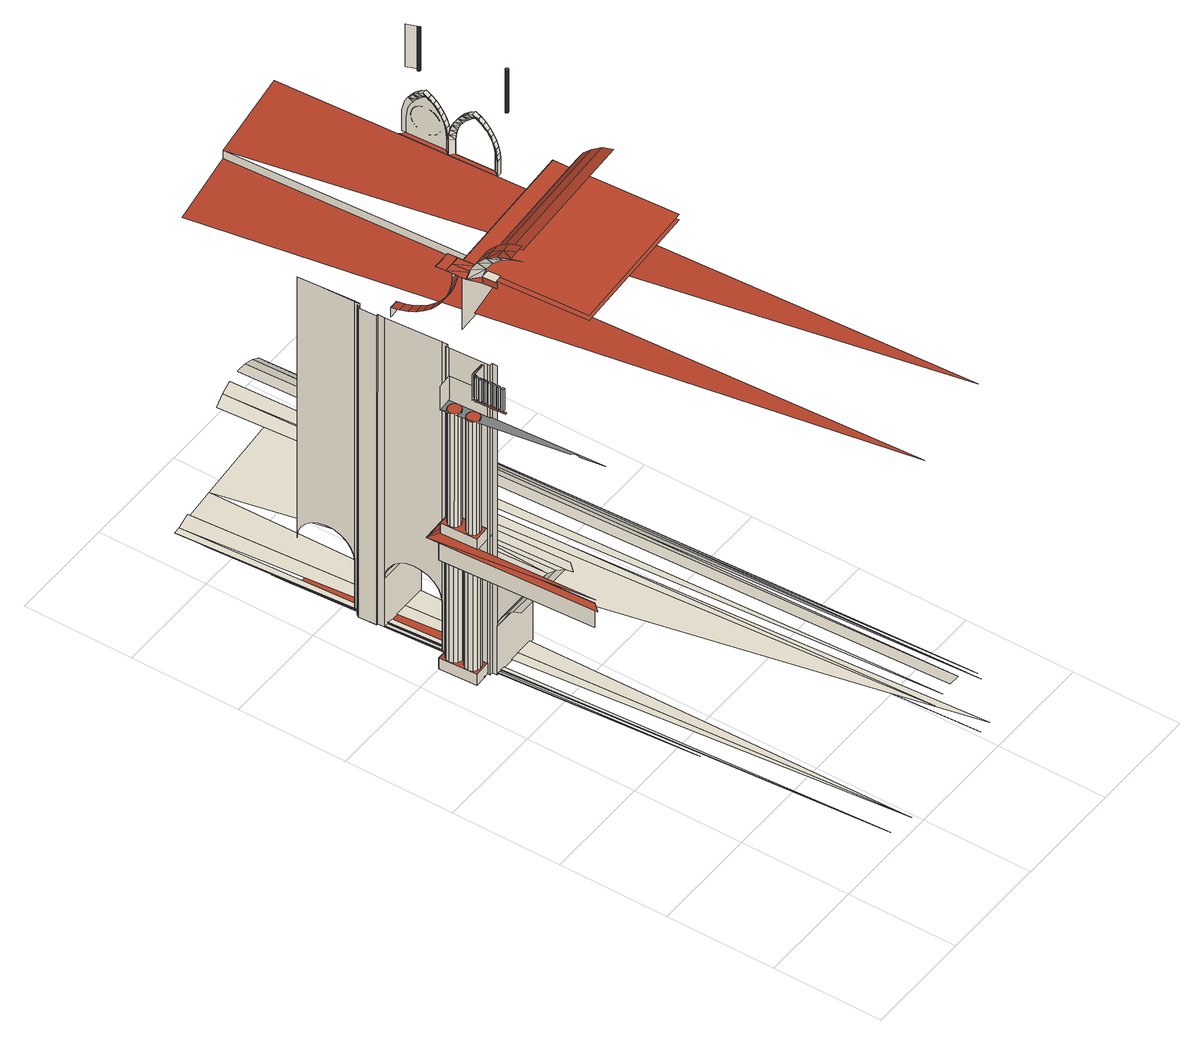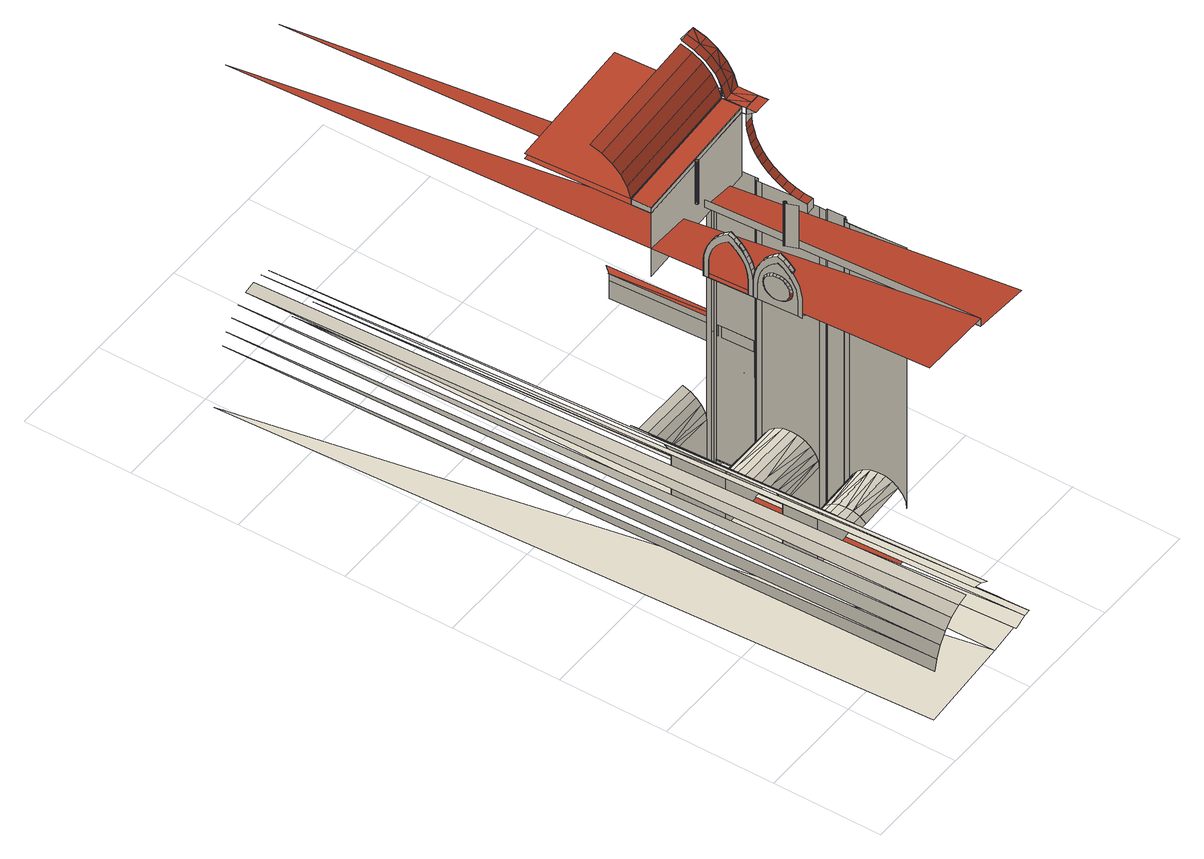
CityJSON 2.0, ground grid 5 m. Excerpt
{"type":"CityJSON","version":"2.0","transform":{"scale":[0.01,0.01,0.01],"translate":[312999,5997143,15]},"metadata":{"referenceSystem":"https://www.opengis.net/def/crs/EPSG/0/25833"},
"CityObjects":{
"building1":{"type":"Building","geometry":[{"type":"MultiSurface","lod":"0","boundaries":[[[0,1,2,3,4]],[[5,6,7,8,9]],[[10,2,1,11,12,13,14]],[[15,16,17,18]],[[19,20,21,22]],[[16,23,24,17]],[[25,26,27,28]],[[16,15,29,23]],[[24,30,18,17]],[[31,19,22,32]],[[29,15,18,30]],[[33,31,32,34]],[[26,35,36,27]],[[37,33,34,38]],[[26,25,39,35]],[[27,36,40,28]],[[30,24,23,29]],[[39,25,28,40]],[[41,42,43,44,41,45,46,47,48,45]],[[49,37,38,50]],[[47,51,52,48]],[[53,49,50,54]],[[47,46,55,51]],[[48,52,56,45]],[[36,35,39,40]],[[55,46,45,56]],[[57,53,54,58]],[[44,59,60,41]],[[61,62,63,64]],[[5,65,3,4,66,67]],[[44,43,68,59]],[[41,60,69,42]],[[58,70,71,57]],[[52,51,55,56]],[[68,43,42,69]],[[72,71,70,73]],[[74,64,63]],[[64,75,76,61]],[[14,13,77]],[[78,79,80,81]],[[82,72,73,83]],[[61,76,84,62]],[[69,60,59,68]],[[74,63,62,84]],[[64,74,75]],[[85,82,83,86]],[[87,81,80]],[[81,88,89,78]],[[90,91,92,93]],[[78,89,94,79]],[[95,85,86,96]],[[84,76,75,74]],[[87,80,79,94]],[[81,87,88]],[[97,95,96,98]],[[93,99,90]],[[90,99,100,91]],[[101,102,103,104]],[[91,100,105,92]],[[106,97,98,107]],[[94,89,88,87]],[[105,108,93,92]],[[99,93,108]],[[109,101,104,110]],[[103,111,112,110,104]],[[102,113,114,111,103]],[[115,116,117,118]],[[119,115,118,120]],[[121,122,108,105]],[[123,124,125]],[[126,119,120,127]],[[128,129,127,120,118,117]],[[116,130,131,128,117]],[[132,133,134,135,136]],[[105,137,138,121]],[[139,140,108,122]],[[138,139,122,121]],[[141,142,112]],[[143,109,110,112,142,144]],[[145,146,147,148,9]],[[140,139,138,137]],[[113,149,150,114]],[[150,151,142,112,111,114]],[[152,153,154,155,156]],[[157,152,156,158]],[[159,126,127,129,160]],[[156,155,161]],[[13,12,77]],[[156,161,162,158]],[[12,162,158,156,13]],[[130,163,164,131]],[[165,166,124,123]],[[151,167,168,111,114,150]],[[107,169,170,165,108,140,137,105]],[[171,141,155,154,172]],[[173,157,158,162,174]],[[175,176,177]],[[153,178,172,154]],[[125,124,166,179,180,123]],[[146,181,182,147]],[[183,184,185,186]],[[187,188,189,190,191]],[[192,187,191,193]],[[184,194,195,185]],[[196,197,198,133,132]],[[191,199,200,193]],[[201,192,193,200]],[[202,203,204,205,206,207,208,128,131,164,209,210,211,212,213,214,215,160,129,190,189,216,217,218,219,220,221,222,223,224,225,200,199]],[[188,226,216,189]],[[227,186,185,195]],[[228,194,184,183]],[[229,143,144,230]],[[228,183,186,227]],[[231,232,233,149,113,102,101,109,143,229,234,235]],[[172,171,236,237,161,155,154]],[[149,233,238,151,150]],[[239,159,160,215]],[[115,119,126,159,239,240,241,242,243,244,245,163,130,116]],[[246,173,174,247]],[[178,248,249,171,172]],[[163,245,209,164]],[[194,228,227,195]],[[250,251,252]],[[251,253,252]],[[254,201,200,225]],[[129,128,131,164,209,210,211,212,213,214,215,160]],[[226,255,217,216]],[[198,256,134,133]],[[251,250,257]],[[165,170,166]],[[258,5,9]],[[5,67,1]],[[259,260,261,262]],[[263,264,265,266,267,230,144,142,151,238]],[[253,268,252]],[[269,252,268]],[[270,148,147,182,271]],[[272,265,266,267,230,144,142,141,171,249,273,274]],[[234,229,230,267]],[[240,239,215,214]],[[253,251,275]],[[237,276,277,278,279,247,174,162,161]],[[260,280,281,261]],[[245,244,210,209]],[[233,232,263,238]],[[282,262,261,281]],[[280,260,259,283]],[[264,167,151,238,263]],[[283,259,262,282]],[[284,246,247,279]],[[285,286,287,288,248,178,153,152,157,173,246,284,289,290]],[[191,190,189,216,217,218,219,220,221,222,223,224,225,200,193]],[[248,288,273,249]],[[291,254,225,224]],[[280,283,282,281]],[[187,192,201,254,291,292,293,294,295,296,297,255,226,188]],[[255,297,218,217]],[[252,269,250]],[[66,298,1,0,4]],[[11,1,298,299,12]],[[237,236,276]],[[300,301,302,303,198,197,196,304,305,306]],[[299,307,277,278,279,247,174,162,12]],[[308,268,309]],[[310,145,9,148,270]],[[311,271,182,181]],[[241,240,214,213]],[[244,243,211,210]],[[312,177,176]],[[306,313,314,300]],[[301,300,314,315]],[[235,234,267,266]],[[268,316,309]],[[274,272,317,236,171,249,273]],[[135,318,319,136]],[[232,231,320,264,263]],[[321,66,4,322]],[[243,242,212,211]],[[323,313,306,305,304,324,325]],[[242,241,213,212]],[[326,327,328]],[[329,330,202,199]],[[268,253,331]],[[231,235,266,265,320]],[[265,264,320]],[[332,309,333]],[[269,268,308]],[[334,335,315,314,313,323,325,324,336]],[[316,333,309]],[[289,284,279,278]],[[292,291,224,223]],[[297,296,219,218]],[[288,287,274,273]],[[337,332,333]],[[135,134,256,338,318]],[[339,177,312]],[[236,317,340,276]],[[316,268,331]],[[341,339,312]],[[342,299,343,167,264,320,265,272,344,345]],[[308,309,332]],[[333,346,337]],[[5,258,347,67]],[[1,67,298]],[[338,197,198,256]],[[276,340,348,349,277]],[[311,310,270,271]],[[293,292,223,222]],[[296,295,220,219]],[[330,300,306,305,311,271,270,310,321,347,202]],[[290,289,278,277,349]],[[287,286,344,272,274]],[[332,337,350]],[[344,317,272]],[[295,294,221,220]],[[294,293,222,221]],[[337,351,350]],[[337,346,352]],[[353,354,351,337]],[[355,340,317,344]],[[333,316,356]],[[253,275,357,358]],[[359,338,197]],[[355,348,340]],[[348,307,277,349]],[[286,285,355,344]],[[285,290,349,348,355]],[[351,360,361,362,363,350]],[[345,307,348,355,344]],[[350,337,346]],[[353,337,350]],[[346,333,356]],[[299,256,198,303,302,364,330,202,347,321,66,298]],[[365,341,312]],[[353,346,337]],[[345,342,307]],[[366,327,326]],[[367,353,337,352]],[[342,299,307]],[[350,354,351]],[[368,351,354]],[[369,341,365]],[[331,253,358,370]],[[319,359,338,318]],[[350,353,354]],[[368,354,353]],[[318,338,256,299,298,66,321,347,202,330,364,371,372]],[[373,327,366]],[[67,347,321,66]],[[374,375,376]],[[298,67,66]],[[377,367,352]],[[353,350,346]],[[378,379,362,363,350]],[[352,346,380]],[[316,331,370,381]],[[372,371,382,383]],[[384,385,336,324,304,196,132,136,319,318,372,383,386]],[[380,352,367]],[[356,316,381,387]],[[383,382,388,389,386]],[[390,367,377]],[[346,356,387,391]],[[391,380,346]],[[380,392,393,390,377,352]],[[394,395,396]],[[334,394,396]],[[397,398,391]],[[399,367,400,401]],[[402,399,401,403]],[[404,402,403,405]],[[393,367,390]],[[406,404,405,407]],[[408,409,410,411]],[[380,392,412,400,367]],[[389,388,413,414,415,416,417,418,419,420,421,422,423,424,425]],[[380,391,426,427,392]],[[428,406,407,429]],[[430,375,374]],[[367,393,400]],[[431,428,429,432]],[[427,426,392]],[[433,431,432,434]],[[411,410,400,412]],[[435,328,436]],[[437,375,430]],[[438,433,434,439]],[[440,410,411]],[[400,393,392,412]],[[328,435,326]],[[441,438,439,442]],[[443,375,437]],[[444,334,336,385]],[[445,441,442,446]],[[447,448,449]],[[414,413,448,450,451]],[[440,452,410]],[[448,447,450]],[[453,375,443]],[[454,445,446,455]],[[456,457,435]],[[458,459,447,449]],[[460,461,462,463,464]],[[465,454,455,466]],[[467,389,425]],[[326,435,457]],[[424,467,425]],[[468,469,470,395,471]],[[423,472,424]],[[473,474,459,458]],[[475,452,440]],[[466,476,477,478,465]],[[479,480,474,473]],[[478,477,481,482,483,484]],[[464,463,462,470,469,468]],[[421,485,422]],[[480,479,486,487,488]],[[481,477,476]],[[475,489,452]],[[488,487,490,491,492]],[[493,394,334,444]],[[389,494,384,386]],[[471,395,394,493]],[[495,486,487,490]],[[496,419,418]],[[497,489,475]],[[417,496,418]],[[498,499,451,450,447,459,474,480,488,492]],[[416,500,417]],[[415,501,416]],[[502,503,453]],[[504,415,414]],[[491,490,495,505,506,507,508,509,510,511,512,513,514,515,516,517]],[[384,499,451,386]],[[518,519,376]],[[497,520,489]],[[521,376,519]],[[522,503,502]],[[523,494,389,467]],[[504,414,451,499]],[[524,525,398]],[[526,527,423,422,485,528]],[[529,520,497]],[[517,530,491]],[[531,532,421,420,533]],[[516,534,517]],[[515,535,516]],[[523,467,424,472,536]],[[533,420,419,537,538]],[[539,515,514]],[[494,444,385,384]],[[536,472,423,527,526]],[[409,540,541,542,520,489,452,410]],[[513,539,514]],[[493,536,471]],[[523,493,444,494]],[[543,544,522]],[[545,513,512]],[[546,415,504]],[[547,512,511]],[[536,493,523]],[[492,491,530,498]],[[526,468,471,536]],[[528,485,421,532,531]],[[468,528,464]],[[510,547,511]],[[509,548,510]],[[408,411,440,475,497,529,549,550]],[[551,501,415,546]],[[411,552,553,549,529,497,475,440]],[[538,537,419,496,554]],[[464,528,531,460]],[[528,468,526]],[[554,496,417,500,555]],[[555,500,416,501,551]],[[498,556,557,492]],[[530,517,534]],[[460,531,533,558,559,560]],[[534,516,535]],[[561,562,563,564]],[[565,410,452,489,520,542,566]],[[535,515,567]],[[515,539,567]],[[539,513,568]],[[513,545,568]],[[512,547,545]],[[569,570,571,572]],[[547,510,548]],[[548,509,573]],[[574,569,572,575]],[[530,504,499,498]],[[576,546,504,530]],[[577,574,575,578]],[[579,551,546,576]],[[580,577,578,581]],[[398,580,581,582]],[[534,576,530]],[[583,555,551,579]],[[525,408,550,584]],[[579,576,534,535]],[[585,525,584,586]],[[587,554,555,583]],[[583,579,535,567]],[[525,588,589,584,524]],[[552,585,586,553]],[[590,538,554,587]],[[587,583,567,539]],[[549,520,529]],[[591,533,538,590]],[[592,593,594]],[[590,587,539,568]],[[558,533,591,595]],[[591,590,568,545]],[[596,591,545,547]],[[597,596,547,548]],[[598,597,548,573]],[[599,594,600]],[[584,525,524]],[[408,525,524,584,550]],[[564,563,601,602]],[[603,604,605,606,607]],[[582,584,524,398]],[[549,542,520]],[[607,606,608]],[[609,610,543]],[[602,611,612,613]],[[614,608,615]],[[616,615,617]],[[549,553,586,584,550]],[[618,617,619]],[[620,621,622]],[[623,619,624]],[[625,626,627,628,629]],[[626,630,631,627]],[[632,625,629,633]],[[634,628,635]],[[630,636,634,635,631]],[[637,632,633,638]],[[636,639,640,634]],[[641,637,638,642]],[[639,643,644,640]],[[645,641,642,646]],[[643,647,648,644]],[[649,645,646,650]],[[647,651,652,648]],[[653,654,655,656,657,658,659,651,647,643,639,636,630,626,625,632,637,641,645,649,660,661,662,663]],[[629,628,634,640,644,648,652,664,665,666,667,668,669,670,671,672,673,674,650,646,642,638,633]],[[660,649,650,674]],[[651,659,664,652]],[[661,660,674,673]],[[659,658,665,664]],[[658,657,666,665]],[[675,676,677,678]],[[679,680,675]],[[681,682,679]],[[675,679,683,678]],[[675,684,685,676]],[[679,681,686,683]],[[677,685,676]],[[687,688,681]],[[681,687,689,686]],[[690,691,687]],[[687,690,692,689]],[[675,680,684]],[[679,682,680]],[[693,694,690]],[[681,695,682]],[[681,688,695]],[[690,693,696,692]],[[690,693,697,692]],[[687,691,688]],[[698,699,693]],[[690,700,691]],[[693,698,701,696]],[[693,698,702,697]],[[690,694,700]],[[703,698,704]],[[705,706,685,677,676,677]],[[698,707,708,701]],[[698,704,708,702]],[[694,693,699,709]],[[703,704,710]],[[698,711,699]],[[707,710,712,708]],[[711,698,703]],[[704,710,712,708]],[[713,710,714]],[[703,710,715]],[[710,714,716,712]],[[713,714,717]],[[710,713,715]],[[718,676,685,706,719]],[[676,718,719]],[[714,717,720,716]],[[714,717,721,716]],[[722,723,717]],[[713,717,724]],[[723,725,724,713,715,703,711,699,709,694,700,691,688,695,682,680,684,685,677,678,683,686,689,692,697,702,708,712,716,721,726,727,728,729,730,731,705,706,732,733,734,735,736,737,738,739]],[[724,717,723,725]],[[738,722,740]],[[717,722,741,720]],[[717,722,726,721]],[[723,722,739]],[[737,740,742]],[[739,722,738]],[[722,740,727,741]],[[722,740,727,726]],[[735,742,743]],[[732,744,745]],[[732,745,719,706]],[[738,740,737]],[[744,734,743]],[[740,742,728,727]],[[737,742,736]],[[736,742,735]],[[746,745,731,730,744]],[[742,743,729,728]],[[744,745,731,730]],[[745,719,705,731]],[[735,743,734]],[[747,748,731,745]],[[747,749,745]],[[743,744,730,729]],[[734,744,733]],[[744,732,733]],[[750,751,747]],[[745,752,753,719]],[[747,754,755,748]],[[747,750,756,748]],[[705,753,719]],[[705,719,706]],[[757,758,750]],[[754,757,759,755]],[[750,757,759,756]],[[760,761,757]],[[757,760,762,759]],[[745,749,752]],[[747,751,749]],[[763,764,760]],[[750,765,751]],[[750,758,765]],[[760,763,766,762]],[[760,763,767,762]],[[757,761,758]],[[768,769,763]],[[760,770,761]],[[763,771,772,766]],[[763,768,773,767]],[[760,764,770]],[[774,768,775]],[[771,776,777,772]],[[768,775,778,773]],[[764,763,769,779]],[[774,775,780]],[[768,781,769]],[[776,780,782,777]],[[781,768,774]],[[775,780,782,778]],[[705,783,784,783,785,753,705,719]],[[786,787,788,789]],[[790,791,787,786]],[[792,793,794,791,790]],[[795,780,796]],[[789,788,797,798,799]],[[798,797,800,801]],[[774,780,802]],[[793,792,803,804]],[[780,796,805,782]],[[795,796,806]],[[780,795,802]],[[801,800,807,808]],[[785,809,810,811,719,753]],[[804,803,812,813]],[[808,807,814,815]],[[796,806,816,805]],[[817,818,806]],[[813,812,819,820]],[[795,806,821]],[[822,823,785,753,752,749,751,765,758,761,770,764,779,769,781,774,802,795,821,824,818,825,826,827,828,829,830]],[[791,794,793,804,813,820,831,832,833,834,835,836,837,838,839,840,841,842,843,844,845,846,814,807,800,797,788,787]],[[847,848,849,783,785,823,822,830,829,828,827,826,825,818,824,821,795,802,774,781,769,779,764,770,761,758,765,751,749,752,753,705,731,748,756,759,762,767,773,778,782,805,816,850,851,852,853]],[[815,814,846,854]],[[820,819,855,832,831]],[[821,806,818,824]],[[806,856,857,816]],[[806,817,850,816]],[[854,846,845,844,858]],[[818,817,825]],[[859,860,861,862]],[[860,863,864,861]],[[865,859,862,866]],[[832,855,867,833]],[[825,817,826]],[[863,868,869,864]],[[870,865,866,871]],[[868,872,873,869]],[[789,799,798,801,808,815,854,858,874,875,876,877,878,879,880,881,882,883,867,855,819,812,803,792,790,786]],[[884,885,886,887,888,889,890,891,892,893,894,895,896,897,898,899,900,901,902,903,904,905,906,907,908,909,910,911,912,913,914,915,916,917,918,919,920,921,922,923,924,925,926,927,928,929,930,931,932,933,934,935,936,937,938,939,940,941,942,943,944,945,946,947,948,949,950,951,952,953,954,955,956,957,958,959,960,961,962,963,964,965,966,967,968,969,970,971,972,973,974,975,976,977,978,979,980,981,982,983,984,985,986,987,988,989,990,991,992,993,994,995,996,997,998,999,1000,1001,1002,1003,1004,1005,1006,1007,1008,1009,1010,1011,1012,1013,1014,1015,1016,1017,1018,1019,1020,1021,1022,1023,1024,1025,1026,1027,1028,1029,1030,1031,1032,1033,1034,1035,1036,1037,1038,1039,1040,1041,1042,1043,1044,1045,1046,1047,1048,1049,1050,1051]],[[1052,870,871,1053]],[[858,844,843,874]],[[872,1054,1055,873]],[[1056,1052,1053,1057]],[[833,867,883,834]],[[1054,1058,1059,1055]],[[1060,1056,1057,1061]],[[1058,1062,1063,1059]],[[874,843,842,876,875]],[[862,866,871,1053,1057,1061,1064,1065,1066,1067,1068,1069,1070,1071,1072,1073,1074,1063,1059,1055,873,869,864,861]],[[1075,1060,1061,1064]],[[834,883,882,835]],[[1062,1076,1074,1063]],[[841,877,876,842]],[[1077,1075,1064,1065]],[[1076,1078,1073,1074]],[[835,882,881,836]],[[1079,1077,1065,1066]],[[1071,1080,1081,1082]],[[836,881,880,838,837]],[[840,878,877,841]],[[1078,1083,1072,1073]],[[1084,1079,1066,1067]],[[839,879,878,840]],[[1083,1080,1071,1072]],[[838,880,879,839]],[[1085,1084,1067,1068]],[[1080,1086,1070,1071]],[[1087,1085,1068,1069]],[[1086,1087,1069,1070]]],"semantics":{"surfaces":[{"type":"WallSurface"},{"type":"RoofSurface"},{"type":"GroundSurface"}],"values":[0,1,0,0,1,0,0,0,1,1,0,1,0,1,0,1,0,0,0,1,0,1,0,1,0,0,1,0,0,1,0,1,1,0,0,1,0,0,1,0,1,1,0,0,0,1,0,0,0,1,1,0,0,0,1,0,0,0,1,1,0,0,0,0,1,0,0,0,0,0,0,1,0,0,1,2,0,2,0,0,0,0,1,0,0,0,1,1,1,2,0,1,2,0,2,0,0,0,0,0,0,0,0,0,0,0,0,2,0,1,0,0,0,2,1,0,0,2,0,0,0,0,0,1,0,1,0,1,0,1,1,0,0,1,1,0,1,2,0,0,1,1,0,0,0,1,2,0,0,0,2,1,0,0,0,2,0,0,0,0,1,0,2,0,0,0,0,0,0,0,0,0,1,1,2,0,0,0,0,0,0,0,1,0,1,0,0,0,1,0,0,0,0,0,0,0,1,1,0,2,0,1,1,0,0,1,0,0,0,0,0,0,0,1,0,0,1,1,0,1,1,1,1,1,1,0,0,1,1,2,1,1,0,0,0,1,0,0,1,0,1,0,1,0,0,1,0,0,0,0,0,0,0,0,1,1,0,2,0,1,0,0,1,1,1,0,0,0,0,1,1,0,1,0,0,0,1,1,0,0,1,1,1,0,0,0,1,0,0,0,1,0,0,1,0,0,0,0,0,1,0,0,0,1,0,0,0,0,0,0,0,1,0,0,0,0,0,1,0,0,0,0,0,1,0,0,0,2,0,0,0,0,0,1,0,0,0,0,0,0,1,0,0,0,0,0,0,0,0,0,0,0,1,0,0,0,0,0,0,0,0,0,0,0,0,0,0,2,0,0,0,0,0,0,0,1,0,0,0,1,0,0,0,0,0,0,1,0,0,1,0,0,1,0,1,1,0,0,0,0,1,0,0,1,0,0,0,0,0,0,0,0,0,0,0,0,0,2,0,0,0,1,0,0,0,1,0,0,0,0,1,0,0,0,0,2,0,0,0,0,0,0,0,0,0,1,2,0,0,0,0,0,0,0,0,0,0,0,1,0,0,0,0,0,0,0,0,0,0,0,0,0,0,0,0,0,0,1,0,0,0,0,0,0,0,0,0,0,0,0,0,1,0,0,0,0,0,0,0,0,0,0,0,0,0,0,0,0,0,0,0,0,0,0,0,0,0,0,0,0,0,0,0,0,0,0,0,0,0,1,1,0,0,0,0,0,0,0,0,0,0,0,0,0,0,0,0,0,0,0,0,0,0,0,0,0,0,0,1,0,1,1,0,0,0,0,1,0,0,0,0,1,1,0,0,0,1,0,0,0,0,0,1,0,0,0,0,0,0,0,0,1,0,0,0,0,0,0,0,0,0,0,1,0,0,0,0,1,0,1,0,0,0,0,1,0,0,1,0,0,0,0,0,1,0,0,0,0]}}]}
},
"vertices":[
[123,1998,697],[123,1998,691],[158,1294,691],[158,1294,726],[123,1998,726],[86,2031,726],[166,1297,736],[157,1463,736],[138,1828,736],[128,1996,736],[158,1294,596],[123,1998,681],[123,1998,596],[125,1952,596],[142,1614,596],[143,1722,1639],[144,1712,1639],[144,1712,1523],[143,1722,1523],[144,1712,1513],[144,1702,1513],[154,1703,1513],[154,1713,1513],[154,1712,1639],[154,1712,1523],[142,1742,1639],[143,1732,1639],[143,1732,1523],[142,1742,1523],[153,1722,1639],[153,1722,1523],[143,1722,1513],[153,1723,1513],[143,1732,1513],[153,1732,1513],[153,1733,1639],[153,1733,1523],[142,1742,1513],[152,1742,1513],[152,1742,1639],[152,1742,1523],[141,1772,1523],[140,1782,1523],[140,1782,1639],[141,1772,1639],[141,1762,1523],[141,1762,1639],[142,1752,1639],[142,1752,1523],[142,1752,1513],[152,1752,1513],[152,1753,1639],[152,1753,1523],[141,1762,1513],[151,1762,1513],[151,1762,1639],[151,1762,1523],[141,1772,1513],[151,1772,1513],[151,1772,1639],[151,1772,1523],[139,1792,1523],[139,1802,1523],[139,1802,1639],[139,1792,1639],[125,1258,726],[197,2001,726],[195,2036,726],[150,1783,1639],[150,1783,1523],[150,1783,1513],[140,1782,1513],[139,1792,1513],[149,1792,1513],[149,1803,1639],[149,1792,1639],[149,1792,1523],[124,1952,596],[138,1812,1523],[138,1822,1523],[138,1822,1639],[138,1812,1639],[139,1802,1513],[149,1803,1513],[149,1803,1523],[138,1812,1513],[148,1812,1513],[148,1822,1639],[148,1812,1639],[148,1812,1523],[137,1832,1639],[137,1832,1523],[137,1842,1523],[137,1842,1639],[148,1822,1523],[138,1822,1513],[148,1822,1513],[137,1832,1513],[147,1832,1513],[147,1832,1639],[147,1832,1523],[132,1868,76],[137,1851,76],[137,1851,596],[132,1868,596],[147,1842,1523],[137,1842,1513],[147,1842,1513],[147,1842,1639],[135,1886,76],[135,1886,596],[148,1841,596],[140,1891,596],[151,1839,76],[151,1839,596],[139,1869,789],[144,1854,789],[144,1854,1389],[139,1869,1389],[139,1870,789],[139,1870,1389],[146,1852,1523],[146,1852,1639],[136,1852,1649],[156,1853,1649],[146,1852,1649],[142,1884,789],[142,1884,1389],[151,1847,1389],[145,1887,1389],[155,1843,789],[155,1843,1389],[132,1825,20],[132,1825,76],[123,1998,76],[123,1998,20],[123,1992,20],[156,1843,1523],[156,1853,1523],[156,1853,1639],[156,1843,1639],[138,1904,596],[144,1895,596],[148,1899,76],[148,1899,596],[128,1996,731],[136,1828,731],[136,1828,789],[128,1996,789],[168,1835,76],[168,1835,596],[180,1839,596],[127,1953,76],[133,1935,76],[133,1935,596],[132,1937,596],[127,1953,596],[128,1954,76],[128,1954,596],[153,1895,789],[153,1895,1389],[130,1953,596],[129,1959,596],[170,1840,789],[170,1840,1389],[147,1842,1649],[204,1855,1649],[208,1797,596],[151,1819,596],[205,1845,1513],[205,1845,1649],[149,1923,596],[146,1923,596],[131,1970,76],[131,1970,596],[132,1825,25],[123,1992,24],[206,1829,26],[146,1923,76],[204,1855,1513],[136,1852,1513],[206,1831,731],[206,1831,789],[166,1853,1639],[166,1843,1639],[166,1843,1523],[166,1853,1523],[135,1953,789],[140,1938,789],[140,1938,1389],[135,1952,1389],[135,1953,1389],[135,1954,789],[135,1954,1389],[176,1844,1639],[176,1844,1523],[206,1829,20],[206,1829,70],[206,1829,76],[128,1996,1389],[138,1968,1389],[138,1968,789],[197,2001,1389],[235,1298,1389],[218,1408,1389],[221,1410,1389],[224,1425,1389],[219,1440,1389],[213,1446,1389],[185,1845,1389],[196,1856,1389],[199,1870,1389],[199,1871,1389],[194,1886,1389],[183,1897,1389],[167,1900,1389],[151,1927,1389],[166,1924,1389],[181,1929,1389],[192,1940,1389],[195,1954,1389],[195,1955,1389],[190,1970,1389],[179,1981,1389],[164,1984,1389],[149,1979,1389],[151,1927,789],[176,1854,1523],[176,1854,1639],[165,1905,76],[165,1905,596],[202,1872,76],[198,1854,76],[186,1841,76],[183,1901,76],[196,1889,76],[168,1954,596],[162,1954,596],[186,1841,596],[167,1900,789],[183,1897,789],[194,1886,789],[199,1871,789],[199,1870,789],[196,1856,789],[185,1845,789],[143,1984,76],[143,1984,596],[164,1919,76],[164,1919,596],[239,1738,2240],[195,1714,2292],[192,1771,2272],[237,1774,2272],[149,1979,789],[166,1924,789],[197,2001,76],[242,1687,2253],[197,1999,736],[186,1854,1639],[187,1844,1639],[187,1844,1523],[186,1854,1523],[198,1854,596],[202,1871,596],[201,1872,596],[196,1889,596],[183,1901,596],[190,1823,2238],[237,1785,2214],[197,1999,789],[205,1837,789],[195,1945,596],[181,1925,596],[193,1938,596],[240,1717,2292],[169,1955,596],[184,1980,596],[178,1986,596],[160,1989,596],[196,1845,1639],[196,1845,1523],[196,1855,1523],[196,1855,1639],[160,1989,76],[197,1956,76],[197,1954,76],[193,1938,76],[181,1925,76],[178,1986,76],[192,1973,76],[164,1984,789],[179,1981,789],[190,1970,789],[195,1955,789],[195,1954,789],[192,1940,789],[181,1929,789],[197,2001,691],[197,2001,596],[207,1817,1513],[207,1817,1660],[206,1829,1660],[206,1829,752],[207,1817,20],[207,1817,731],[207,1817,752],[191,1991,596],[235,1824,2177],[187,1865,2194],[197,1999,731],[205,1837,731],[198,1995,25],[221,1818,755],[221,1818,1513],[221,1818,1660],[232,1867,2194],[194,1954,596],[197,2001,20],[198,1995,20],[202,1872,596],[197,2001,731],[123,1998,731],[221,1818,731],[221,1818,20],[221,1818,596],[188,2414,23],[284,890,36],[209,2042,25],[128,1996,1513],[197,2001,1513],[235,1825,2238],[233,1853,2133],[186,1895,2141],[222,1795,278],[222,1795,1660],[222,1795,20],[185,1913,2082],[197,2001,70],[207,1817,26],[194,1956,596],[221,1818,26],[198,1991,596],[207,1817,596],[197,1954,596],[199,1954,596],[230,1915,2082],[197,2001,736],[192,1971,596],[192,1973,596],[232,1871,2082],[232,1870,2048],[180,2007,2082],[230,1915,2047],[232,1875,2048],[197,1956,596],[231,1898,2141],[280,1719,2292],[277,1776,2272],[198,1995,70],[235,1804,2053],[235,1804,2082],[235,1814,2082],[234,1839,2082],[197,2001,1660],[196,2018,25],[188,2425,23],[225,2007,2047],[232,1875,2047],[210,2018,25],[274,1827,2238],[196,2018,1660],[196,2018,20],[204,2425,24],[166,3112,21],[349,46,44],[204,2447,23],[177,2052,2082],[272,1872,2082],[275,1816,2082],[225,2007,2082],[272,1869,2194],[210,2018,1660],[210,2018,20],[449,2042,20],[460,1795,20],[209,2042,20],[271,1900,2141],[209,2042,1660],[209,2042,278],[229,2053,2082],[270,1917,2082],[265,2009,2082],[262,2054,2082],[460,1787,312],[223,1771,344],[222,1787,312],[270,1913,2082],[271,1897,2082],[225,2007,2003],[265,2009,2047],[265,2009,2003],[225,2010,1970],[265,2012,1970],[224,2017,1937],[264,2020,1937],[224,2028,1905],[264,2030,1905],[271,1899,2048],[271,1899,2047],[266,1988,2047],[266,1988,2048],[265,2009,2048],[193,2300,1660],[193,2300,278],[193,2296,312],[194,2283,343],[195,2262,370],[197,2236,391],[199,2204,404],[201,2171,408],[203,2138,404],[205,2106,391],[206,2079,370],[208,2059,343],[208,2046,312],[269,1922,2082],[266,1982,2082],[223,2042,1875],[263,2044,1875],[165,3145,21],[222,2059,1846],[262,2061,1846],[221,2079,1819],[261,2081,1819],[192,2333,24],[193,2300,25],[161,3225,20],[220,2106,1790],[260,2108,1790],[289,1990,2048],[218,2137,1766],[258,2139,1766],[159,3256,20],[460,1795,278],[216,2170,1745],[256,2172,1745],[184,2332,20],[192,2333,1660],[184,2332,1660],[192,2333,20],[193,2300,20],[315,1991,2047],[191,3259,20],[214,2206,1728],[254,2208,1728],[184,2332,24],[180,2414,23],[180,2414,1660],[180,2414,20],[520,1686,404],[228,1687,404],[226,1720,391],[464,1719,391],[507,1719,391],[212,2244,1717],[252,2246,1717],[449,2046,312],[494,1748,371],[462,1748,371],[225,1748,371],[479,1771,344],[448,2058,343],[188,2414,1660],[188,2414,20],[334,1992,2048],[251,2274,1712],[241,2284,1710],[210,2283,1710],[188,2425,1660],[188,2425,20],[250,2285,1710],[250,2285,1660],[215,2283,1660],[210,2283,1660],[446,2106,391],[203,2425,1660],[204,2425,1660],[204,2425,20],[363,1993,2047],[204,2447,1660],[204,2447,278],[204,2447,20],[468,1787,312],[449,2042,278],[195,2586,1660],[441,2235,391],[363,1993,2048],[431,2458,20],[438,2300,20],[439,2262,370],[438,2283,343],[271,3273,21],[462,28,46],[438,2300,278],[187,2705,1660],[187,2705,278],[187,2701,311],[188,2688,343],[189,2667,369],[191,2641,390],[193,2610,403],[195,2576,407],[197,2543,403],[199,2512,390],[201,2485,369],[202,2465,343],[203,2452,311],[187,2705,21],[185,2738,20],[438,1997,2047],[182,2819,20],[272,3264,21],[457,2046,312],[924,1933,2076],[271,1899,2076],[479,2079,370],[448,2079,370],[490,2106,391],[438,1997,2048],[431,2458,278],[500,2137,404],[445,2137,404],[502,2170,408],[430,2462,312],[430,2475,343],[466,2058,343],[443,2204,404],[497,2204,404],[428,2522,391],[296,1418,2048],[951,1453,2048],[921,2023,2047],[419,3276,22],[461,49,46],[425,2587,408],[446,2295,312],[423,2620,404],[422,2651,391],[921,2023,2048],[925,1933,2048],[456,2283,343],[266,1988,2069],[921,2023,2069],[484,2235,391],[471,2262,370],[419,2715,20],[187,2705,20],[521,2167,429],[542,1678,429],[525,1651,408],[166,3227,1705],[637,90,1766],[536,2003,1766],[471,3249,1766],[266,1988,1712],[921,2023,1712],[429,2495,370],[426,2553,404],[278,1766,2254],[280,1714,2273],[935,1748,2273],[933,1801,2254],[421,2678,370],[275,1813,2224],[930,1847,2223],[438,2462,312],[273,1852,2184],[928,1886,2183],[447,2475,343],[272,1880,2136],[926,1915,2135],[926,1932,2082],[460,2495,370],[925,1933,2076],[266,1988,2076],[921,2023,2076],[471,2522,391],[296,1418,2076],[951,1453,2076],[481,2553,404],[484,2586,408],[662,58,462],[471,3279,429],[518,3283,462],[502,2586,429],[478,2620,404],[466,2651,391],[452,2678,370],[716,61,483],[572,3287,483],[536,2003,1808],[471,3249,1808],[773,64,490],[629,3291,490],[630,3291,490],[686,3295,483],[830,67,483],[740,3299,462],[874,3309,30],[1055,78,56],[1021,106,1861],[921,2023,1862],[855,3277,1863],[884,70,462],[787,3303,429],[931,72,429],[825,3305,386],[969,74,386],[851,3307,334],[862,3211,15],[1019,93,24],[858,3292,15],[995,75,334],[864,3308,278],[913,2232,2442],[912,2234,2442],[912,2234,2217],[912,2233,2217],[913,2232,2217],[912,2236,2442],[912,2236,2217],[914,2231,2442],[914,2231,2217],[912,2238,2217],[912,2237,2217],[912,2238,2442],[915,2230,2442],[915,2230,2217],[913,2239,2442],[913,2239,2217],[917,2229,2442],[917,2229,2217],[914,2241,2442],[914,2241,2217],[919,2229,2442],[919,2229,2217],[916,2242,2442],[916,2242,2217],[921,2229,2442],[921,2229,2217],[917,2242,2442],[917,2242,2217],[926,2236,2442],[926,2237,2442],[925,2239,2442],[924,2241,2442],[923,2242,2442],[921,2242,2442],[919,2243,2442],[922,2230,2442],[924,2231,2442],[925,2232,2442],[926,2234,2442],[919,2243,2217],[921,2242,2217],[923,2242,2217],[924,2241,2217],[925,2239,2217],[926,2237,2217],[926,2236,2217],[926,2234,2217],[925,2232,2217],[924,2231,2217],[922,2230,2217],[909,2272,1940],[909,2272,1862],[929,2273,1862],[929,2273,1940],[909,2274,1970],[928,2296,1958],[909,2280,1998],[928,2299,1975],[929,2275,1970],[928,2296,1940],[928,2296,1862],[929,2281,1998],[908,2289,2026],[927,2309,2008],[928,2290,2026],[908,2302,2052],[927,2316,2023],[928,2303,2052],[907,2318,2077],[926,2334,2052],[928,2303,1991],[927,2319,2077],[927,2320,2077],[906,2338,2099],[925,2346,2065],[926,2324,2038],[926,2338,2099],[926,2339,2099],[924,2372,2087],[905,2360,2118],[918,2497,1862],[919,2475,1862],[905,2359,2118],[925,2361,2118],[925,2344,2063],[903,2384,2134],[925,2358,2077],[923,2385,2134],[923,2393,2091],[902,2408,2118],[923,2385,2096],[922,2409,2118],[901,2430,2099],[899,2478,1862],[898,2496,1862],[921,2431,2099],[921,2432,2099],[900,2450,2077],[922,2421,2068],[922,2408,2080],[922,2415,2074],[920,2451,2077],[919,2467,2052],[919,2480,2026],[918,2489,1998],[918,2495,1970],[918,2497,1940],[919,2475,1940],[919,2474,1958],[919,2471,1976],[919,2467,1993],[920,2461,2010],[920,2453,2026],[920,2444,2041],[921,2433,2055],[899,2466,2052],[920,2450,2077],[899,2479,2026],[898,2488,1998],[898,2494,1970],[898,2496,1940],[898,2496,1942],[898,2498,1970],[918,2499,1970],[917,2520,1958],[897,2504,1998],[916,2523,1975],[917,2519,1940],[917,2519,1862],[897,2503,1998],[917,2504,1998],[917,2505,1998],[897,2513,2026],[916,2532,2008],[917,2514,2026],[896,2526,2052],[916,2539,2023],[916,2527,2052],[896,2542,2077],[915,2558,2052],[916,2527,1991],[916,2543,2077],[915,2543,2077],[895,2562,2099],[914,2570,2065],[915,2548,2038],[895,2561,2099],[915,2562,2099],[915,2563,2099],[913,2596,2087],[893,2584,2118],[893,2583,2118],[913,2584,2118],[913,2585,2118],[914,2568,2063],[892,2608,2134],[914,2582,2077],[912,2609,2134],[907,2720,1862],[907,2721,1862],[908,2698,1862],[924,2550,1967],[916,2540,1966],[916,2542,1984],[924,2551,1983],[924,2553,1952],[915,2543,1949],[924,2559,1938],[915,2551,1933],[915,2547,1940],[912,2617,2091],[891,2632,2118],[915,2547,2001],[924,2556,1997],[924,2553,1990],[915,2558,2016],[923,2565,2010],[912,2609,2096],[923,2570,1926],[914,2563,1919],[911,2633,2118],[890,2654,2099],[914,2571,2028],[923,2576,2021],[888,2719,1862],[887,2719,1862],[888,2701,1862],[923,2583,1917],[914,2578,1909],[913,2587,2036],[922,2591,2027],[910,2655,2099],[889,2674,2077],[910,2645,2068],[922,2597,1912],[913,2595,1903],[911,2632,2080],[908,2697,1958],[908,2698,1940],[911,2639,2074],[910,2657,2055],[909,2667,2041],[909,2677,2026],[908,2684,2010],[908,2691,1993],[908,2695,1976],[912,2609,1902],[912,2613,1902],[911,2631,1905],[910,2647,1913],[910,2660,1925],[909,2671,1939],[909,2671,1940],[909,2676,1956],[909,2678,1974],[909,2674,1992],[909,2667,2008],[910,2655,2022],[911,2640,2032],[911,2623,2038],[912,2609,2039],[912,2605,2039],[907,2719,1970],[907,2720,1947],[907,2720,1940],[909,2675,2077],[908,2691,2052],[907,2704,2026],[907,2713,1998],[921,2606,2030],[921,2613,1911],[889,2673,2077],[909,2674,2077],[921,2621,2029],[910,2641,2442],[909,2643,2442],[909,2643,2217],[910,2641,2217],[909,2644,2442],[909,2644,2217],[911,2639,2442],[911,2639,2217],[920,2628,1914],[909,2646,2442],[909,2646,2217],[912,2638,2442],[912,2638,2217],[910,2648,2442],[910,2648,2217],[920,2636,2024],[919,2643,2020],[919,2649,2015],[919,2659,2003],[918,2666,1989],[918,2669,1974],[918,2668,1958],[918,2663,1944],[919,2654,1930],[920,2642,1920],[923,2570,1991],[923,2574,1988],[923,2577,1990],[923,2580,1989],[922,2583,1988],[922,2586,1985],[922,2587,1982],[922,2586,1979],[922,2584,1976],[923,2582,1974],[923,2578,1973],[923,2575,1974],[923,2572,1976],[923,2570,1979],[923,2566,1979],[923,2562,1978],[924,2558,1975],[924,2556,1972],[924,2554,1968],[924,2554,1963],[924,2555,1959],[924,2558,1956],[923,2561,1953],[923,2565,1952],[923,2570,1952],[923,2574,1953],[923,2575,1956],[923,2577,1959],[923,2580,1961],[922,2583,1961],[922,2587,1959],[922,2589,1957],[922,2590,1954],[922,2590,1951],[922,2589,1947],[922,2586,1945],[923,2583,1944],[923,2579,1944],[923,2577,1941],[923,2575,1937],[923,2575,1933],[923,2575,1929],[923,2578,1925],[923,2581,1922],[922,2585,1921],[922,2589,1921],[922,2593,1922],[922,2597,1924],[922,2600,1927],[922,2601,1931],[922,2599,1934],[922,2599,1937],[922,2599,1941],[922,2601,1944],[921,2604,1945],[921,2608,1946],[921,2611,1945],[921,2613,1943],[921,2615,1940],[921,2615,1936],[921,2614,1933],[921,2612,1930],[921,2613,1926],[921,2615,1923],[921,2618,1920],[921,2622,1918],[920,2626,1918],[920,2630,1919],[920,2634,1921],[920,2637,1924],[920,2638,1928],[920,2639,1933],[920,2638,1937],[920,2635,1940],[920,2632,1940],[920,2629,1942],[920,2626,1945],[920,2625,1948],[920,2626,1951],[920,2628,1954],[920,2630,1956],[920,2634,1957],[920,2637,1956],[920,2640,1955],[920,2642,1952],[920,2642,1948],[919,2645,1945],[919,2649,1944],[919,2653,1944],[919,2657,1946],[919,2661,1948],[918,2662,1952],[918,2663,1956],[918,2662,1960],[919,2660,1964],[919,2657,1966],[919,2653,1968],[919,2649,1967],[919,2646,1965],[919,2643,1964],[920,2640,1964],[920,2637,1966],[920,2634,1969],[920,2634,1972],[920,2634,1975],[920,2636,1978],[920,2639,1980],[920,2642,1981],[919,2646,1980],[919,2648,1978],[919,2652,1979],[919,2656,1982],[919,2658,1985],[919,2659,1989],[919,2659,1994],[919,2658,1998],[919,2655,2001],[919,2652,2003],[919,2648,2005],[919,2643,2005],[920,2639,2003],[920,2636,2000],[920,2636,1997],[920,2635,1994],[920,2633,1991],[920,2630,1990],[920,2626,1989],[920,2623,1991],[921,2621,1993],[921,2620,1997],[921,2620,2000],[921,2621,2003],[920,2624,2005],[920,2627,2006],[920,2629,2010],[920,2629,2015],[920,2627,2019],[920,2625,2022],[921,2621,2024],[921,2617,2026],[921,2613,2026],[921,2609,2024],[921,2605,2021],[922,2603,2018],[922,2602,2014],[922,2602,2009],[921,2605,2008],[921,2607,2005],[921,2608,2001],[921,2607,1998],[921,2605,1995],[922,2602,1994],[922,2598,1993],[922,2595,1994],[922,2592,1996],[922,2591,2000],[922,2591,2003],[922,2592,2006],[922,2590,2010],[922,2586,2012],[923,2582,2014],[923,2578,2014],[923,2574,2013],[923,2571,2010],[923,2568,2007],[923,2567,2003],[923,2567,1998],[923,2568,1994],[914,2638,2442],[914,2638,2217],[911,2649,2442],[911,2649,2217],[916,2637,2442],[916,2637,2217],[912,2650,2442],[912,2650,2217],[918,2638,2442],[918,2638,2217],[914,2651,2442],[914,2651,2217],[919,2638,2217],[921,2639,2217],[922,2641,2217],[923,2642,2217],[923,2644,2217],[923,2646,2217],[922,2648,2217],[921,2649,2217],[920,2650,2217],[918,2651,2217],[916,2651,2217],[919,2638,2442],[916,2651,2442],[921,2639,2442],[918,2651,2442],[922,2641,2442],[921,2649,2442],[902,2698,2442],[902,2698,2217],[920,2650,2442],[923,2642,2442],[923,2644,2442],[922,2648,2442],[923,2646,2442]
]}
